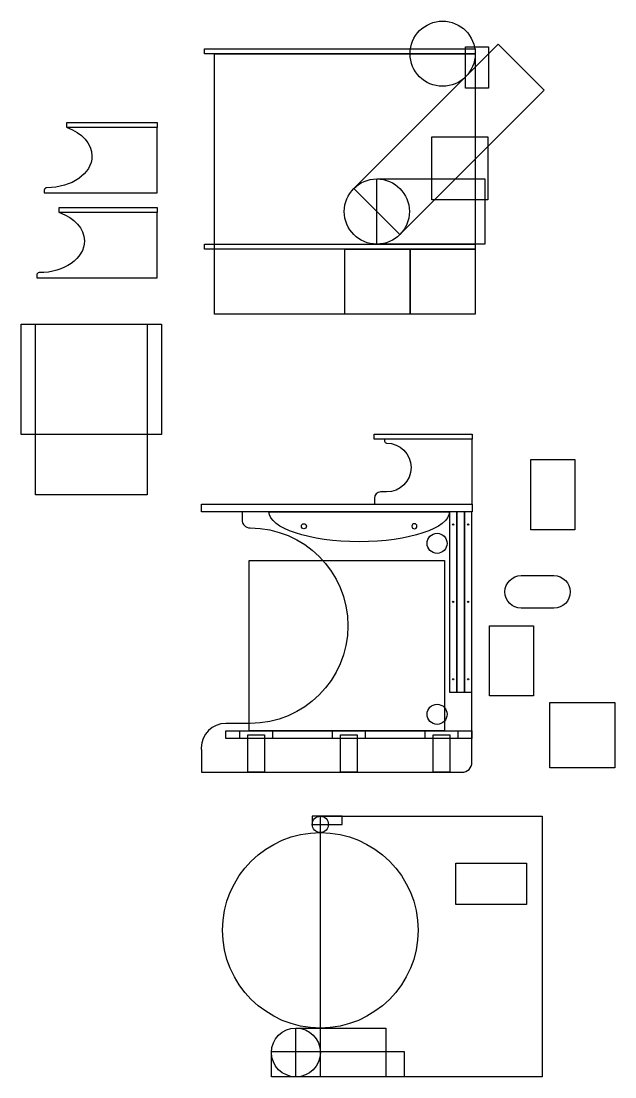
# Model space of a CAD drawing. Extents: x -964 to 14369, y 128 to 12314.
# Drawn here: x 10105 to 14369, y 4251 to 11834 of the extents above; entities that cross this region are included whole.
import ezdxf

# ---------------------------------------------------------------- set-up
doc = ezdxf.new("R2010")
doc.units = 0
doc.layers.add('desk_2009', color=7, linetype='CONTINUOUS')

msp = doc.modelspace()

# ---------------------------------------------------------------- linework, layer by layer
at = {"layer": 'desk_2009', "color": 1}
for points in [[(13365.756, 11600.325), (11421.756, 11600.325), (11421.756, 11636.325), (13365.756, 11636.325), (13365.756, 11600.325), (13365.756, 11600.325)], [(13861.169, 11337.127), (12824.898, 10300.857), (12493.972, 10631.783), (13530.242, 11668.053), (13861.169, 11337.127), (13861.169, 11337.127)], [(13296.705, 11649.268), (13461.459, 11649.268), (13461.459, 11351.663), (13296.705, 11351.663), (13296.705, 11649.268), (13296.705, 11649.268)], [(13365.756, 9728.325), (11493.756, 9728.325), (11493.756, 11600.324), (13365.756, 11600.324), (13365.756, 9728.325), (13365.756, 9728.325)], [(13365.756, 11600.324), (13365.756, 11600.324)], [(11081.048, 11069.285), (10433.181, 11069.285), (10433.181, 11105.285), (11081.048, 11105.285), (11081.048, 11069.285), (11081.048, 11069.285)], [(10271.181, 10619.287), (10271.181, 10601.287), (11081.048, 10601.287), (11081.048, 11069.285), (11081.048, 11069.285)], [(11081.048, 11069.285), (10435.112, 11069.285)], [(13455.475, 10550.023), (13053.434, 10550.023), (13053.434, 11003.068), (13455.475, 11003.068), (13455.475, 10550.023), (13455.475, 10550.023)], [(13435.147, 10232.325), (12659.437, 10232.325), (12659.437, 10700.325), (13435.147, 10700.325), (13435.147, 10232.325), (13435.147, 10232.325)], [(11081.048, 10459.454), (10379.048, 10459.454), (10379.048, 10495.454), (11081.048, 10495.454), (11081.048, 10459.454), (11081.048, 10459.454)], [(12893.438, 10466.325), (12893.438, 10466.325)], [(10217.047, 10009.455), (10217.047, 9991.455), (11081.047, 9991.455), (11081.047, 10459.453), (10380.979, 10459.453), (10380.979, 10459.453)], [(13365.756, 10196.325), (11421.756, 10196.325), (11421.756, 10232.325), (13365.756, 10232.325), (13365.756, 10196.325), (13365.756, 10196.325)], [(12897.756, 9728.325), (12429.756, 9728.325), (12429.756, 10196.325), (12897.756, 10196.325), (12897.756, 9728.325), (12897.756, 9728.325)], [(13365.756, 9728.325), (12897.756, 9728.325), (12897.756, 10196.325), (13365.756, 10196.325), (13365.756, 9728.325), (13365.756, 9728.325)], [(11112.642, 8864.305), (10104.642, 8864.305), (10104.642, 9656.309), (11112.642, 9656.309), (11112.642, 8864.305), (11112.642, 8864.305)], [(11008.974, 8432.305), (10208.312, 8432.305), (10208.312, 9656.309), (11008.974, 9656.309), (11008.974, 8432.305), (11008.974, 8432.305)], [(13343.086, 8832.486), (12641.086, 8832.486), (12641.086, 8868.486), (13343.086, 8868.486), (13343.086, 8832.486), (13343.086, 8832.486)], [(12641.613, 8404.6343), (12641.613, 8364.4883), (13343.086, 8364.4883), (13343.086, 8832.4863), (13127.455, 8832.4863), (13127.455, 8832.4863)], [(12729.203, 8803.2383), (12729.205, 8803.2383)], [(14082.427, 8180.442), (13764.396, 8180.442), (13764.396, 8684.442), (14082.427, 8684.442), (14082.427, 8180.442), (14082.427, 8180.442)], [(12729.205, 8452.2383), (12685.33, 8452.2383)], [(13343.086, 8310.488), (11399.086, 8310.488), (11399.086, 8364.488), (13343.086, 8364.488), (13343.086, 8310.488), (13343.086, 8310.488)], [(13342.45, 6510.4883), (13342.45, 8310.4883), (11690.944, 8310.4883), (11690.944, 8310.4883)], [(11884.45, 8310.4883), (13180.45, 8310.4883)], [(13180.45, 7014.488), (13234.45, 7014.488), (13234.45, 8310.488), (13180.45, 8310.488), (13180.45, 7014.488), (13180.45, 7014.488)], [(13234.45, 7014.488), (13288.45, 7014.488), (13288.45, 8310.488), (13234.45, 8310.488), (13234.45, 7014.488), (13234.45, 7014.488)], [(13288.45, 7014.488), (13342.45, 7014.488), (13342.45, 8310.488), (13288.45, 8310.488), (13288.45, 7014.488), (13288.45, 7014.488)], [(11749.444, 8193.4883), (11749.447, 8193.4883), (11749.449, 8193.4883)], [(12153.691, 8205.6074), (12153.691, 8205.6074)], [(12911.209, 8205.6074), (12911.209, 8205.6074)], [(13211.95, 8217.8682), (13211.95, 8217.8682)], [(13319.95, 8217.8682), (13319.95, 8217.8682)], [(12532.451, 8094.4883), (12532.451, 8094.4883)], [(13164, 8083), (13164, 8083)], [(13146.414, 6735.489), (11742.413, 6735.489), (11742.413, 7959.49), (13146.414, 7959.49), (13146.414, 6735.489), (13146.414, 6735.489)], [(13696.447, 7851.0415), (13930.447, 7851.0415)], [(13211.95, 7662.0972), (13211.95, 7662.0972)], [(13319.95, 7662.0972), (13319.95, 7662.0972)], [(14047.447, 7734.0415), (14047.447, 7734.0415)], [(13930.447, 7617.0415), (13696.447, 7617.0415)], [(13785.539, 6986.58), (13467.508, 6986.58), (13467.508, 7490.58), (13785.539, 7490.58), (13785.539, 6986.58), (13785.539, 6986.58)], [(13202.95, 7106.3262), (13202.95, 7106.3262)], [(13310.95, 7106.3262), (13310.95, 7106.3262)], [(14368.852, 6471.492), (13900.852, 6471.492), (13900.852, 6939.492), (14368.852, 6939.492), (14368.852, 6471.492), (14368.852, 6471.492)], [(13164, 6854.999), (13164, 6854.999)], [(11749.449, 6789.4883), (11573.949, 6789.4883)], [(13342.449, 6681.488), (11573.948, 6681.488), (11573.948, 6735.488), (13342.449, 6735.488), (13342.449, 6681.488), (13342.449, 6681.488)], [(11675.199, 6735.489), (11909.199, 6735.489), (11909.199, 6681.488), (11675.199, 6681.488), (11675.199, 6735.489), (11675.199, 6735.489)], [(11852.14, 6438.488), (11732.26, 6438.488), (11732.26, 6708.488), (11852.14, 6708.488), (11852.14, 6438.488), (11852.14, 6438.488)], [(12341.199, 6735.489), (12575.199, 6735.489), (12575.199, 6681.488), (12341.199, 6681.488), (12341.199, 6735.489), (12341.199, 6735.489)], [(12518.14, 6438.488), (12398.26, 6438.488), (12398.26, 6708.488), (12518.14, 6708.488), (12518.14, 6438.488), (12518.14, 6438.488)], [(13007.199, 6735.489), (13241.199, 6735.489), (13241.199, 6681.488), (13007.199, 6681.488), (13007.199, 6735.489), (13007.199, 6735.489)], [(13184.139, 6438.488), (13064.259, 6438.488), (13064.259, 6708.488), (13184.139, 6708.488), (13184.139, 6438.488), (13184.139, 6438.488)], [(11399.086, 6599.0783), (11399.086, 6438.4883), (13270.449, 6438.4883), (13270.45, 6438.4883)], [(12195.008, 6064.081), (12410.09, 6064.081), (12410.09, 6122.581), (12195.008, 6122.581), (12195.008, 6064.081), (12195.008, 6064.081)], [(12253.513, 6122.581), (13846.514, 6122.581), (13846.514, 4250.581), (12253.513, 4250.581), (12253.513, 6122.581), (12253.513, 6122.581)], [(12312.008, 6064.0811), (12312.008, 6064.0811)], [(13733.566, 5488.195), (13225.72, 5488.195), (13225.72, 5785.138), (13733.566, 5785.138), (13733.566, 5488.195), (13733.566, 5488.195)], [(12955.508, 5303.5811), (12955.508, 5303.5811)], [(12723.386, 4250.581), (12078.013, 4250.581), (12078.013, 4601.581), (12723.386, 4601.581), (12723.386, 4250.581), (12723.386, 4250.581)], [(11903.149, 4433.216), (12855.399, 4433.216), (12855.399, 4250.581), (11903.149, 4250.581), (11903.149, 4433.216), (11903.149, 4433.216)], [(12253.513, 4426.0811), (12253.513, 4426.0811)]]:
    msp.add_lwpolyline(points, dxfattribs=at)
at = {"layer": 'desk_2009', "color": 7}
for points in [[(12641.613, 8404.6343), (12641.613, 8364.4883), (13343.086, 8364.4883), (13343.086, 8832.4863), (13127.455, 8832.4863), (13127.455, 8832.4863), (13127.455, 8832.4883), (12714.578, 8832.4883), (12714.578, 8817.8633)], [(13127.455, 8832.4863), (13127.455, 8832.4883), (12714.578, 8832.4883), (12714.578, 8817.8633)], [(12729.203, 8803.2383), (12729.205, 8803.2383)], [(12729.205, 8452.2383), (12685.33, 8452.2383)], [(11690.944, 8310.4883), (11690.944, 8251.9883)], [(13342.45, 6510.4883), (13342.45, 8310.4883), (11690.944, 8310.4883), (11690.944, 8310.4883), (11690.944, 8251.9883)], [(11884.45, 8310.4883), (13180.45, 8310.4883)], [(11749.444, 8193.4883), (11749.447, 8193.4883), (11749.449, 8193.4883)], [(11749.449, 6789.4883), (11573.949, 6789.4883)], [(11399.086, 6599.0783), (11399.086, 6438.4883), (13270.449, 6438.4883), (13270.45, 6438.4883)]]:
    msp.add_lwpolyline(points, dxfattribs=at)
at = {"layer": 'desk_2009', "color": 1}
for points in [[(12897.756, 11600.324), (12897.756, 11729.558), (13002.522, 11834.318), (13131.756, 11834.318)], [(13131.756, 11834.318), (13260.991, 11834.318), (13365.756, 11729.558), (13365.756, 11600.324)], [(13131.756, 11366.318), (13002.522, 11366.318), (12897.756, 11471.091), (12897.756, 11600.324)], [(13365.756, 11600.324), (13365.756, 11471.091), (13260.991, 11366.318), (13131.756, 11366.318)], [(10435.112, 11069.285), (10540.743, 11031.685), (10613.181, 10954.553), (10613.181, 10865.495)], [(10613.181, 10865.495), (10613.181, 10739.459), (10468.12, 10637.287), (10289.181, 10637.287)], [(12425.438, 10466.325), (12425.438, 10595.558), (12530.204, 10700.32), (12659.438, 10700.32)], [(12659.438, 10700.32), (12788.673, 10700.32), (12893.438, 10595.558), (12893.438, 10466.325)], [(10289.181, 10637.287), (10279.239, 10637.287), (10271.181, 10629.227), (10271.181, 10619.287)], [(12659.438, 10232.32), (12530.204, 10232.32), (12425.438, 10337.091), (12425.438, 10466.325)], [(12893.438, 10466.325), (12893.438, 10337.091), (12788.673, 10232.32), (12659.438, 10232.32)], [(10380.979, 10459.453), (10486.61, 10421.853), (10559.047, 10344.721), (10559.047, 10255.663)], [(10559.047, 10255.663), (10559.047, 10129.627), (10413.987, 10027.455), (10235.047, 10027.455)], [(10235.047, 10027.455), (10225.106, 10027.455), (10217.047, 10019.395), (10217.047, 10009.455)], [(12714.578, 8817.8633), (12714.578, 8809.7853), (12721.126, 8803.2383), (12729.203, 8803.2383)], [(12729.205, 8803.2383), (12826.13, 8803.2363), (12904.704, 8724.6633), (12904.704, 8627.7383)], [(12904.704, 8627.7383), (12904.704, 8530.8123), (12826.13, 8452.2383), (12729.205, 8452.2383)], [(12685.33, 8452.2383), (12661.098, 8452.2383), (12641.455, 8432.5933), (12641.455, 8408.3633)], [(12641.455, 8408.3633), (12641.455, 8407.1073), (12641.51, 8405.8643), (12641.613, 8404.6343)], [(12532.451, 8094.4883), (12174.569, 8094.4883), (11884.45, 8191.1953), (11884.45, 8310.4883)], [(13180.45, 8310.4883), (13180.45, 8191.1953), (12890.331, 8094.4883), (12532.451, 8094.4883)], [(11690.944, 8251.9883), (11690.944, 8219.6793), (11717.134, 8193.4883), (11749.444, 8193.4883)], [(11749.449, 8193.4883), (12137.15, 8193.4843), (12451.444, 7879.1903), (12451.444, 7491.4883)], [(12117.691, 8205.6074), (12117.691, 8215.5484), (12125.75, 8223.6074), (12135.691, 8223.6074)], [(12135.691, 8187.6074), (12125.75, 8187.6074), (12117.691, 8195.6664), (12117.691, 8205.6074)], [(12135.691, 8223.6074), (12145.632, 8223.6074), (12153.691, 8215.5484), (12153.691, 8205.6074)], [(12153.691, 8205.6074), (12153.691, 8195.6664), (12145.632, 8187.6074), (12135.691, 8187.6074)], [(12929.209, 8223.6074), (12919.268, 8223.6074), (12911.209, 8215.5484), (12911.209, 8205.6074)], [(12911.209, 8205.6074), (12911.209, 8195.6664), (12919.268, 8187.6074), (12929.209, 8187.6074)], [(12947.209, 8205.6074), (12947.209, 8215.5484), (12939.15, 8223.6074), (12929.209, 8223.6074)], [(12929.209, 8187.6074), (12939.15, 8187.6074), (12947.209, 8195.6664), (12947.209, 8205.6074)], [(13202.95, 8217.8682), (13202.95, 8220.3532), (13204.965, 8222.3682), (13207.45, 8222.3682)], [(13207.45, 8213.3682), (13204.965, 8213.3682), (13202.95, 8215.3832), (13202.95, 8217.8682)], [(13207.45, 8222.3682), (13209.935, 8222.3682), (13211.95, 8220.3532), (13211.95, 8217.8682)], [(13211.95, 8217.8682), (13211.95, 8215.3832), (13209.935, 8213.3682), (13207.45, 8213.3682)], [(13310.95, 8217.8682), (13310.95, 8220.3532), (13312.965, 8222.3682), (13315.45, 8222.3682)], [(13315.45, 8213.3682), (13312.965, 8213.3682), (13310.95, 8215.3832), (13310.95, 8217.8682)], [(13315.45, 8222.3682), (13317.935, 8222.3682), (13319.95, 8220.3532), (13319.95, 8217.8682)], [(13319.95, 8217.8682), (13319.95, 8215.3832), (13317.935, 8213.3682), (13315.45, 8213.3682)], [(13020, 8083), (13020, 8122.765), (13052.235, 8155), (13092, 8155)], [(13092, 8155), (13131.765, 8155), (13164, 8122.765), (13164, 8083)], [(13092, 8011), (13052.235, 8011), (13020, 8043.235), (13020, 8083)], [(13164, 8083), (13164, 8043.235), (13131.765, 8011), (13092, 8011)], [(13579.447, 7734.0415), (13579.447, 7798.6585), (13631.83, 7851.0415), (13696.447, 7851.0415)], [(13930.447, 7851.0415), (13995.064, 7851.0415), (14047.447, 7798.6585), (14047.447, 7734.0415)], [(13202.95, 7662.0972), (13202.95, 7664.5822), (13204.965, 7666.5972), (13207.45, 7666.5972)], [(13207.45, 7657.5972), (13204.965, 7657.5972), (13202.95, 7659.6112), (13202.95, 7662.0972)], [(13207.45, 7666.5972), (13209.935, 7666.5972), (13211.95, 7664.5822), (13211.95, 7662.0972)], [(13211.95, 7662.0972), (13211.95, 7659.6112), (13209.935, 7657.5972), (13207.45, 7657.5972)], [(13310.95, 7662.0972), (13310.95, 7664.5822), (13312.965, 7666.5972), (13315.45, 7666.5972)], [(13315.45, 7657.5972), (13312.965, 7657.5972), (13310.95, 7659.6112), (13310.95, 7662.0972)], [(13315.45, 7666.5972), (13317.935, 7666.5972), (13319.95, 7664.5822), (13319.95, 7662.0972)], [(13319.95, 7662.0972), (13319.95, 7659.6112), (13317.935, 7657.5972), (13315.45, 7657.5972)], [(13696.447, 7617.0415), (13631.83, 7617.0415), (13579.447, 7669.4245), (13579.447, 7734.0415)], [(14047.447, 7734.0415), (14047.447, 7669.4245), (13995.064, 7617.0415), (13930.447, 7617.0415)], [(12451.444, 7491.4883), (12451.444, 7103.7873), (12137.15, 6789.4913), (11749.449, 6789.4883)], [(13202.95, 7106.3262), (13202.95, 7108.8102), (13204.965, 7110.8262), (13207.45, 7110.8262)], [(13207.45, 7101.8262), (13204.965, 7101.8262), (13202.95, 7103.8402), (13202.95, 7106.3262)], [(13207.45, 7110.8262), (13209.935, 7110.8262), (13211.95, 7108.8102), (13211.95, 7106.3262)], [(13211.95, 7106.3262), (13211.95, 7103.8402), (13209.935, 7101.8262), (13207.45, 7101.8262)], [(13310.95, 7106.3262), (13310.95, 7108.8102), (13312.965, 7110.8262), (13315.45, 7110.8262)], [(13315.45, 7101.8262), (13312.965, 7101.8262), (13310.95, 7103.8402), (13310.95, 7106.3262)], [(13315.45, 7110.8262), (13317.935, 7110.8262), (13319.95, 7108.8102), (13319.95, 7106.3262)], [(13319.95, 7106.3262), (13319.95, 7103.8402), (13317.935, 7101.8262), (13315.45, 7101.8262)], [(13020, 6854.999), (13020, 6894.764), (13052.235, 6926.999), (13092, 6926.999)], [(13092, 6926.999), (13131.765, 6926.999), (13164, 6894.764), (13164, 6854.999)], [(13092, 6782.999), (13052.235, 6782.999), (13020, 6815.234), (13020, 6854.999)], [(13164, 6854.999), (13164, 6815.234), (13131.765, 6782.999), (13092, 6782.999)], [(11573.949, 6789.4883), (11477.023, 6789.4883), (11398.449, 6710.9143), (11398.449, 6613.9883)], [(11398.449, 6613.9883), (11398.449, 6608.9653), (11398.672, 6603.9943), (11399.086, 6599.0783)], [(13270.45, 6438.4883), (13310.215, 6438.4883), (13342.45, 6470.7233), (13342.45, 6510.4883)], [(12195.008, 6064.0811), (12195.008, 6096.3901), (12221.199, 6122.5811), (12253.508, 6122.5811)], [(12253.508, 6122.5811), (12285.817, 6122.5811), (12312.008, 6096.3901), (12312.008, 6064.0811)], [(11551.508, 5303.5811), (11551.508, 5691.2851), (11865.805, 6005.5811), (12253.508, 6005.5811)], [(12253.508, 6005.5811), (12221.199, 6005.5811), (12195.008, 6031.7721), (12195.008, 6064.0811)], [(12312.008, 6064.0811), (12312.008, 6031.7721), (12285.817, 6005.5811), (12253.508, 6005.5811)], [(12253.508, 6005.5811), (12641.211, 6005.5811), (12955.508, 5691.2851), (12955.508, 5303.5811)], [(12253.508, 4601.5811), (11865.805, 4601.5811), (11551.508, 4915.8781), (11551.508, 5303.5811)], [(12955.508, 5303.5811), (12955.508, 4915.8781), (12641.211, 4601.5811), (12253.508, 4601.5811)], [(11902.513, 4426.0811), (11902.513, 4523.0071), (11981.087, 4601.5811), (12078.013, 4601.5811)], [(12078.013, 4601.5811), (12174.939, 4601.5811), (12253.513, 4523.0071), (12253.513, 4426.0811)], [(12078.013, 4250.5811), (11981.087, 4250.5811), (11902.513, 4329.1551), (11902.513, 4426.0811)], [(12253.513, 4426.0811), (12253.513, 4329.1551), (12174.939, 4250.5811), (12078.013, 4250.5811)]]:
    msp.add_open_spline(points, degree=3, dxfattribs=at)
at = {"layer": 'desk_2009', "color": 7}
for points in [[(12714.578, 8817.8633), (12714.578, 8809.7853), (12721.126, 8803.2383), (12729.203, 8803.2383)], [(12729.205, 8803.2383), (12826.13, 8803.2363), (12904.704, 8724.6633), (12904.704, 8627.7383)], [(12904.704, 8627.7383), (12904.704, 8530.8123), (12826.13, 8452.2383), (12729.205, 8452.2383)], [(12685.33, 8452.2383), (12661.098, 8452.2383), (12641.455, 8432.5933), (12641.455, 8408.3633)], [(12641.455, 8408.3633), (12641.455, 8407.1073), (12641.51, 8405.8643), (12641.613, 8404.6343)], [(12532.451, 8094.4883), (12174.569, 8094.4883), (11884.45, 8191.1953), (11884.45, 8310.4883)], [(13180.45, 8310.4883), (13180.45, 8191.1953), (12890.331, 8094.4883), (12532.451, 8094.4883)], [(11690.944, 8251.9883), (11690.944, 8219.6793), (11717.134, 8193.4883), (11749.444, 8193.4883)], [(11749.449, 8193.4883), (12137.15, 8193.4843), (12451.444, 7879.1903), (12451.444, 7491.4883)], [(13202.95, 8217.8682), (13202.95, 8220.3532), (13204.965, 8222.3682), (13207.45, 8222.3682)], [(13207.45, 8213.3682), (13204.965, 8213.3682), (13202.95, 8215.3832), (13202.95, 8217.8682)], [(13207.45, 8222.3682), (13209.935, 8222.3682), (13211.95, 8220.3532), (13211.95, 8217.8682)], [(13211.95, 8217.8682), (13211.95, 8215.3832), (13209.935, 8213.3682), (13207.45, 8213.3682)], [(13310.95, 8217.8682), (13310.95, 8220.3532), (13312.965, 8222.3682), (13315.45, 8222.3682)], [(13315.45, 8213.3682), (13312.965, 8213.3682), (13310.95, 8215.3832), (13310.95, 8217.8682)], [(13315.45, 8222.3682), (13317.935, 8222.3682), (13319.95, 8220.3532), (13319.95, 8217.8682)], [(13319.95, 8217.8682), (13319.95, 8215.3832), (13317.935, 8213.3682), (13315.45, 8213.3682)], [(13202.95, 7662.0972), (13202.95, 7664.5822), (13204.965, 7666.5972), (13207.45, 7666.5972)], [(13207.45, 7657.5972), (13204.965, 7657.5972), (13202.95, 7659.6112), (13202.95, 7662.0972)], [(13207.45, 7666.5972), (13209.935, 7666.5972), (13211.95, 7664.5822), (13211.95, 7662.0972)], [(13211.95, 7662.0972), (13211.95, 7659.6112), (13209.935, 7657.5972), (13207.45, 7657.5972)], [(13310.95, 7662.0972), (13310.95, 7664.5822), (13312.965, 7666.5972), (13315.45, 7666.5972)], [(13315.45, 7657.5972), (13312.965, 7657.5972), (13310.95, 7659.6112), (13310.95, 7662.0972)], [(13315.45, 7666.5972), (13317.935, 7666.5972), (13319.95, 7664.5822), (13319.95, 7662.0972)], [(13319.95, 7662.0972), (13319.95, 7659.6112), (13317.935, 7657.5972), (13315.45, 7657.5972)], [(12451.444, 7491.4883), (12451.444, 7103.7873), (12137.15, 6789.4913), (11749.449, 6789.4883)], [(13202.95, 7106.3262), (13202.95, 7108.8102), (13204.965, 7110.8262), (13207.45, 7110.8262)], [(13207.45, 7101.8262), (13204.965, 7101.8262), (13202.95, 7103.8402), (13202.95, 7106.3262)], [(13207.45, 7110.8262), (13209.935, 7110.8262), (13211.95, 7108.8102), (13211.95, 7106.3262)], [(13211.95, 7106.3262), (13211.95, 7103.8402), (13209.935, 7101.8262), (13207.45, 7101.8262)], [(13310.95, 7106.3262), (13310.95, 7108.8102), (13312.965, 7110.8262), (13315.45, 7110.8262)], [(13315.45, 7101.8262), (13312.965, 7101.8262), (13310.95, 7103.8402), (13310.95, 7106.3262)], [(13315.45, 7110.8262), (13317.935, 7110.8262), (13319.95, 7108.8102), (13319.95, 7106.3262)], [(13319.95, 7106.3262), (13319.95, 7103.8402), (13317.935, 7101.8262), (13315.45, 7101.8262)], [(11573.949, 6789.4883), (11477.023, 6789.4883), (11398.449, 6710.9143), (11398.449, 6613.9883)], [(11398.449, 6613.9883), (11398.449, 6608.9653), (11398.672, 6603.9943), (11399.086, 6599.0783)], [(13270.45, 6438.4883), (13310.215, 6438.4883), (13342.45, 6470.7233), (13342.45, 6510.4883)]]:
    msp.add_open_spline(points, degree=3, dxfattribs=at)

doc.saveas('drawing.dxf')
